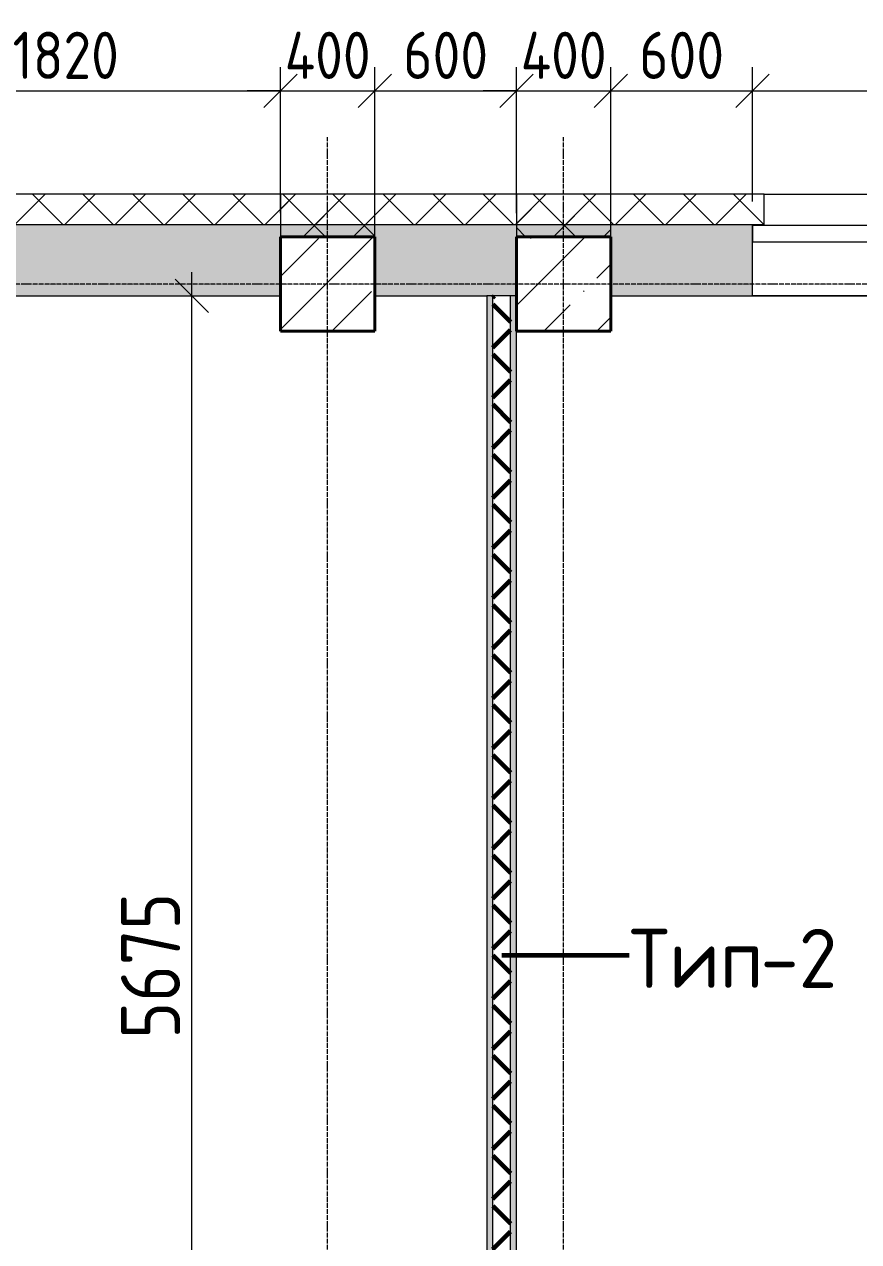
# Model space of a CAD drawing. Header units: millimetres. Extents: x -60946 to 138510, y -262288 to 24501.
# Drawn here: x 13524 to 17059, y -92600 to -87444 of the extents above; entities that cross this region are included whole.
import ezdxf

# ---------------------------------------------------------------- set-up
doc = ezdxf.new("R2010")
doc.units = ezdxf.units.MM
doc.linetypes.add('ADSK_Линия сетки', pattern=[25, 20, -2.5, 0, -2.5])
for name, color, linetype, lineweight in [('2)Тип-2', 3, 'Continuous', 60), ('_ Окна', 7, 'Continuous', 18), ('Несущие колонны', 7, 'Continuous', 18), ('Окна', 7, 'Continuous', 9), ('Оси', 7, 'Continuous', 9), ('Размеры', 7, 'Continuous', 9), ('Стены внутренние', 7, 'Continuous', 18), ('Стены наружные', 7, 'Continuous', 18), ('Стены штриховка', 7, 'Continuous', 9)]:
    doc.layers.add(name, color=color, linetype=linetype, lineweight=lineweight)
doc.styles.add('GOST Common_2', font='', dxfattribs={"width": 0.9, "height": 250})
doc.styles.add('GOST Common_3', font='', dxfattribs={"width": 0.9, "height": 200})
doc.styles.add('GOST Common_4', font='', dxfattribs={"height": 250})
doc.styles.get('GOST Common_2').set_extended_font_data('GOST Common')
doc.styles.get('GOST Common_3').set_extended_font_data('GOST Common')
doc.styles.get('GOST Common_4').set_extended_font_data('GOST Common')
doc.dimstyles.new('ADSK_Основной_2_0_1', dxfattribs={"dimscale": 304.8, "dimtxt": 201.142999, "dimasz": 0.463911, "dimexe": 0.328084, "dimexo": 0.328084, "dimgap": 0.164042, "dimtad": 1, "dimdec": 3, "dimrnd": 0.001, "dimdsep": 46, "dimtxsty": 'GOST Common_3', "dimblk1": 'OBLIQUE', "dimblk2": 'OBLIQUE', "dimsah": 1, "dimcen": 0.09, "dimdle": 0.328084, "dimazin": 2, "dimtfac": 1, "dimtdec": 4, "dimtix": 1, "dimtmove": 1, "dimatfit": 3, "dimfxl": 1, "dimtvp": 1, "dimtolj": 1, "dimtzin": 0, "dimlwd": 20, "dimlwe": 20, "dimarcsym": 2})
doc.dimstyles.new('ADSK_Основной_2_0_3', dxfattribs={"dimscale": 304.8, "dimtxt": 201.142999, "dimasz": 0.463911, "dimexe": 0.328084, "dimexo": 0.328084, "dimgap": 0.164042, "dimtad": 1, "dimdec": 3, "dimrnd": 0.001, "dimdsep": 46, "dimtxsty": 'GOST Common_2', "dimblk1": 'OBLIQUE', "dimblk2": 'OBLIQUE', "dimsah": 1, "dimcen": 0.09, "dimdle": 0.328084, "dimazin": 2, "dimtfac": 1, "dimtdec": 4, "dimtix": 1, "dimtmove": 0, "dimatfit": 3, "dimfxl": 1, "dimtvp": 1, "dimtolj": 1, "dimtzin": 0, "dimlwd": 20, "dimlwe": 20, "dimarcsym": 2})
pattern_1 = [(45, (9.36, -97949.04), (-224.5064, 224.5064), []), (45, (233.87, -97949.04), (-224.5064, 224.5064), [396.875, -79.375, 3.353, -76.022])]
pattern_2 = [(45, (9.36, -97949.04), (-106.066, 106.066), []), (135, (9.36, -97949.04), (-106.066, -106.066), [])]

# ---------------------------------------------------------------- blocks, each defined once
blk = doc.blocks.new('ADSK_КолоннаЖБ_Прямоугольная - 400x400 мм-1807143-Кладочный план 2-го этаж')
at = {"layer": 'Несущие колонны', "lineweight": 40}
for p, q in [((-200, 200), (200, 200)), ((-200, -200), (-200, 200)), ((200, 200), (200, -200)), ((200, -200), (-200, -200))]:
    blk.add_line(p, q, dxfattribs=at)
blk = doc.blocks.new('ОКНО L03 _2СТ_RS - ОК-5_1600х2000h-3556615-Кладочный план 2-го этаж')
at = {"layer": '_ Окна'}
for p, q in [((-838.1, 149), (761.9, 149)), ((-838.1, 149), (-838.1, 79)), ((-838.1, 149), (-833.1, 149)), ((-818.1, 149), (-38.1, 149)), ((-38.1, 149), (741.9, 149)), ((761.9, 149), (756.9, 149)), ((761.9, 149), (761.9, 79)), ((-838.1, 79), (761.9, 79)), ((-838.1, 79), (-803.1, 79)), ((-818.1, 79), (-38.1, 79)), ((-38.1, 79), (741.9, 79)), ((761.9, 79), (726.9, 79))]:
    blk.add_line(p, q, dxfattribs=at)
at = {"layer": 'Окна'}
blk.add_line((-888.1, -150), (811.9, -150), dxfattribs=at)
blk = doc.blocks.new('_Oblique')
at = {"color": 0, "linetype": 'ByBlock', "lineweight": -2}
blk.add_line((-0.5, -0.5), (0.5, 0.5), dxfattribs=at)
blk = doc.blocks.new('*D4562')
at = {"layer": 'Defpoints', "color": 0, "transparency": 16777216}
for p in [(12789.4, -87625.6), (14609.4, -87725.6), (14609.4, -88344.1)]:
    blk.add_point(p, dxfattribs=at)
at = {"layer": 'Размеры', "color": 0, "lineweight": 20, "transparency": 16777216}
for p, q in [((14609.4, -88244.1), (14609.4, -87625.6)), ((12689.4, -87725.6), (14709.4, -87725.6)), ((12789.4, -87725.6), (12789.4, -87825.6))]:
    blk.add_line(p, q, dxfattribs=at)
at = {"layer": 'Размеры', "color": 0, "lineweight": 20, "transparency": 16777216, "xscale": 141.4, "yscale": 141.4, "zscale": 141.4, "rotation": 180}
blk.add_blockref('_Oblique', (12789.4, -87725.6), dxfattribs=at)
at = {"layer": 'Размеры', "color": 0, "lineweight": 20, "transparency": 16777216, "xscale": 141.4, "yscale": 141.4, "zscale": 141.4}
blk.add_blockref('_Oblique', (14609.4, -87725.6), dxfattribs=at)
at = {"layer": 'Размеры', "color": 0, "lineweight": 9, "transparency": 16777216, "insert": (13699.4, -87575.6), "char_height": 200, "width": 560.473, "attachment_point": 5, "style": 'GOST Common_3'}
blk.add_mtext('\\A1;1820', dxfattribs=at)
blk = doc.blocks.new('*D4563')
at = {"layer": 'Defpoints', "color": 0, "transparency": 16777216}
for p in [(15009.4, -87725.6), (14609.4, -88344.1), (15009.4, -88344.1)]:
    blk.add_point(p, dxfattribs=at)
at = {"layer": 'Размеры', "color": 0, "lineweight": 20, "transparency": 16777216}
for p, q in [((14609.4, -88244.1), (14609.4, -87625.6)), ((15009.4, -88244.1), (15009.4, -87625.6)), ((14609.4, -87725.6), (14468, -87725.6)), ((14609.4, -87725.6), (15009.4, -87725.6)), ((15009.4, -87725.6), (15150.8, -87725.6))]:
    blk.add_line(p, q, dxfattribs=at)
at = {"layer": 'Размеры', "color": 0, "lineweight": 20, "transparency": 16777216, "xscale": 141.4, "yscale": 141.4, "zscale": 141.4}
blk.add_blockref('_Oblique', (14609.4, -87725.6), dxfattribs=at)
at = {"layer": 'Размеры', "color": 0, "lineweight": 20, "transparency": 16777216, "xscale": 141.4, "yscale": 141.4, "zscale": 141.4, "rotation": 180}
blk.add_blockref('_Oblique', (15009.4, -87725.6), dxfattribs=at)
at = {"layer": 'Размеры', "color": 0, "lineweight": 9, "transparency": 16777216, "insert": (14809.4, -87575.6), "char_height": 200, "width": 474.561, "attachment_point": 5, "style": 'GOST Common_3'}
blk.add_mtext('\\A1;400', dxfattribs=at)
blk = doc.blocks.new('*D4564')
at = {"layer": 'Defpoints', "color": 0, "transparency": 16777216}
for p in [(15609.4, -87725.6), (15009.4, -88344.1), (15609.4, -88344.1)]:
    blk.add_point(p, dxfattribs=at)
at = {"layer": 'Размеры', "color": 0, "lineweight": 20, "transparency": 16777216}
for p, q in [((15009.4, -88244.1), (15009.4, -87625.6)), ((15609.4, -88244.1), (15609.4, -87625.6)), ((14909.4, -87725.6), (15709.4, -87725.6))]:
    blk.add_line(p, q, dxfattribs=at)
at = {"layer": 'Размеры', "color": 0, "lineweight": 20, "transparency": 16777216, "xscale": 141.4, "yscale": 141.4, "zscale": 141.4, "rotation": 180}
blk.add_blockref('_Oblique', (15009.4, -87725.6), dxfattribs=at)
at = {"layer": 'Размеры', "color": 0, "lineweight": 20, "transparency": 16777216, "xscale": 141.4, "yscale": 141.4, "zscale": 141.4}
blk.add_blockref('_Oblique', (15609.4, -87725.6), dxfattribs=at)
at = {"layer": 'Размеры', "color": 0, "lineweight": 9, "transparency": 16777216, "insert": (15309.4, -87575.6), "char_height": 200, "width": 454.106, "attachment_point": 5, "style": 'GOST Common_3'}
blk.add_mtext('\\A1;600', dxfattribs=at)
blk = doc.blocks.new('*D4565')
at = {"layer": 'Defpoints', "color": 0, "transparency": 16777216}
for p in [(16009.4, -87725.6), (15609.4, -88344.1), (16009.4, -88344.1)]:
    blk.add_point(p, dxfattribs=at)
at = {"layer": 'Размеры', "color": 0, "lineweight": 20, "transparency": 16777216}
for p, q in [((15609.4, -88244.1), (15609.4, -87625.6)), ((16009.4, -88244.1), (16009.4, -87625.6)), ((15609.4, -87725.6), (15468, -87725.6)), ((15609.4, -87725.6), (16009.4, -87725.6)), ((16009.4, -87725.6), (16150.8, -87725.6))]:
    blk.add_line(p, q, dxfattribs=at)
at = {"layer": 'Размеры', "color": 0, "lineweight": 20, "transparency": 16777216, "xscale": 141.4, "yscale": 141.4, "zscale": 141.4}
blk.add_blockref('_Oblique', (15609.4, -87725.6), dxfattribs=at)
at = {"layer": 'Размеры', "color": 0, "lineweight": 20, "transparency": 16777216, "xscale": 141.4, "yscale": 141.4, "zscale": 141.4, "rotation": 180}
blk.add_blockref('_Oblique', (16009.4, -87725.6), dxfattribs=at)
at = {"layer": 'Размеры', "color": 0, "lineweight": 9, "transparency": 16777216, "insert": (15809.4, -87575.6), "char_height": 200, "width": 474.561, "attachment_point": 5, "style": 'GOST Common_3'}
blk.add_mtext('\\A1;400', dxfattribs=at)
blk = doc.blocks.new('*D4566')
at = {"layer": 'Defpoints', "color": 0, "transparency": 16777216}
for p in [(16609.4, -87725.6), (16609.4, -88295.1), (16009.4, -88344.1)]:
    blk.add_point(p, dxfattribs=at)
at = {"layer": 'Размеры', "color": 0, "lineweight": 20, "transparency": 16777216}
for p, q in [((16009.4, -88244.1), (16009.4, -87625.6)), ((16609.4, -88195.1), (16609.4, -87625.6)), ((15909.4, -87725.6), (16709.4, -87725.6))]:
    blk.add_line(p, q, dxfattribs=at)
at = {"layer": 'Размеры', "color": 0, "lineweight": 20, "transparency": 16777216, "xscale": 141.4, "yscale": 141.4, "zscale": 141.4, "rotation": 180}
blk.add_blockref('_Oblique', (16009.4, -87725.6), dxfattribs=at)
at = {"layer": 'Размеры', "color": 0, "lineweight": 20, "transparency": 16777216, "xscale": 141.4, "yscale": 141.4, "zscale": 141.4}
blk.add_blockref('_Oblique', (16609.4, -87725.6), dxfattribs=at)
at = {"layer": 'Размеры', "color": 0, "lineweight": 9, "transparency": 16777216, "insert": (16309.4, -87575.6), "char_height": 200, "width": 454.106, "attachment_point": 5, "style": 'GOST Common_3'}
blk.add_mtext('\\A1;600', dxfattribs=at)
blk = doc.blocks.new('*D4567')
at = {"layer": 'Defpoints', "color": 0, "transparency": 16777216}
for p in [(18209.4, -87725.6), (16609.4, -88295.1), (18209.4, -88295.1)]:
    blk.add_point(p, dxfattribs=at)
at = {"layer": 'Размеры', "color": 0, "lineweight": 20, "transparency": 16777216}
for p, q in [((16609.4, -88195.1), (16609.4, -87625.6)), ((18209.4, -88195.1), (18209.4, -87625.6)), ((16509.4, -87725.6), (18309.4, -87725.6))]:
    blk.add_line(p, q, dxfattribs=at)
at = {"layer": 'Размеры', "color": 0, "lineweight": 20, "transparency": 16777216, "xscale": 141.4, "yscale": 141.4, "zscale": 141.4, "rotation": 180}
blk.add_blockref('_Oblique', (16609.4, -87725.6), dxfattribs=at)
at = {"layer": 'Размеры', "color": 0, "lineweight": 20, "transparency": 16777216, "xscale": 141.4, "yscale": 141.4, "zscale": 141.4}
blk.add_blockref('_Oblique', (18209.4, -87725.6), dxfattribs=at)
at = {"layer": 'Размеры', "color": 0, "lineweight": 9, "transparency": 16777216, "insert": (17409.4, -87575.6), "char_height": 200, "width": 560.473, "attachment_point": 5, "style": 'GOST Common_3'}
blk.add_mtext('\\A1;1600', dxfattribs=at)
blk = doc.blocks.new('*D4965')
at = {"layer": 'Defpoints', "color": 0, "transparency": 16777216}
for p in [(14133.7, -88594.1), (14233.7, -88594.1), (14584.4, -94269.1)]:
    blk.add_point(p, dxfattribs=at)
at = {"layer": 'Размеры', "color": 0, "lineweight": 20, "transparency": 16777216}
for p, q in [((14233.7, -94369.1), (14233.7, -88494.1)), ((14233.7, -88594.1), (14333.7, -88594.1)), ((14484.4, -94269.1), (14133.7, -94269.1))]:
    blk.add_line(p, q, dxfattribs=at)
at = {"layer": 'Размеры', "color": 0, "lineweight": 20, "transparency": 16777216, "xscale": 141.4, "yscale": 141.4, "zscale": 141.4}
for p, rotation in [((14233.7, -88594.1), 90), ((14233.7, -94269.1), 270)]:
    blk.add_blockref('_Oblique', p, dxfattribs=dict(at, rotation=rotation))
at = {"layer": 'Размеры', "color": 0, "lineweight": 9, "transparency": 16777216, "insert": (14058.7, -91431.6), "char_height": 250, "width": 605.475, "attachment_point": 5, "rotation": 90, "style": 'GOST Common_2'}
blk.add_mtext('\\A1;5675', dxfattribs=at)

msp = doc.modelspace()

# ---------------------------------------------------------------- hatches: boundary and pattern name
at = {"layer": '2)Тип-2'}
for points in [[(15509.3615, -94294.0666), (15509.3615, -88594.0666), (15484.3615, -88594.0666), (15484.3615, -94294.0666)], [(15584.3615, -94294.0666), (15609.3615, -94294.0666), (15609.3615, -88594.0666), (15584.3615, -88594.0666), (15584.3615, -94269.0666)]]:
    msp.add_hatch(color=256, dxfattribs=at).paths.add_polyline_path(points)
h = msp.add_hatch(dxfattribs=at)
h.set_pattern_fill('FP_4', color=256, style=0, pattern_type=2)
h.set_pattern_definition(pattern_2)
h.paths.add_polyline_path([(15584.3615, -94294.0666), (15584.3615, -88594.0666), (15509.3615, -88594.0666), (15509.3615, -94294.0666)])
at = {"layer": 'Несущие колонны', "lineweight": 9}
h = msp.add_hatch(dxfattribs=at)
h.set_pattern_fill('FP_1', color=256, style=0, pattern_type=2)
h.set_pattern_definition(pattern_1)
h.paths.add_polyline_path([(15009.3615, -88744.0666), (15009.3615, -88344.0666), (14609.3615, -88344.0666), (14609.3615, -88744.0666)])
h = msp.add_hatch(dxfattribs=at)
h.set_pattern_fill('FP_1', color=256, style=0, pattern_type=2)
h.set_pattern_definition(pattern_1)
h.paths.add_polyline_path([(15609.3615, -88744.0666), (16009.3615, -88744.0666), (16009.3615, -88344.0666), (15609.3615, -88344.0666), (15609.3615, -88594.0666)])
at = {"layer": 'Стены внутренние', "lineweight": 9}
h = msp.add_hatch(dxfattribs=at)
h.set_pattern_fill('FP_2', color=256, style=0, pattern_type=2)
h.set_pattern_definition([(45, (9.36, -97949.04), (84.18955, 308.69595), [396.875, -79.375, 3.353, -76.022])])
h.paths.add_polyline_path([(41848.5876, -88594.0666), (42009.3615, -88594.0666), (42009.3615, -88294.0666), (40009.3615, -88294.0666), (40009.3615, -88344.0666), (39609.3615, -88344.0666), (39609.3615, -88294.0666), (39009.3615, -88295.0666), (39009.3615, -88594.0666), (41809.3615, -88594.0666)])
h.paths.add_polyline_path([(21509.3615, -88594.0666), (22609.3615, -88594.0666), (22609.3615, -88295.0666), (21009.3615, -88295.0666), (21009.3615, -88594.0666), (21484.3615, -88594.0666)])
h.paths.add_polyline_path([(30266.1372, -88594.0666), (31409.3615, -88594.0666), (31409.3615, -88295.0666), (30209.3615, -88295.0666), (30209.3615, -88594.0666)])
h.paths.add_polyline_path([(33161.7498, -88594.0666), (34609.3615, -88594.0666), (34609.3615, -88295.0666), (33009.3615, -88295.0666), (33009.3615, -88594.0666)])
h.paths.add_polyline_path([(37059.3615, -88594.0666), (37409.3615, -88594.0666), (37409.3615, -88295.0666), (36209.3615, -88295.0666), (36209.3615, -88594.0666), (37034.3615, -88594.0666)])
h.paths.add_polyline_path([(27609.3615, -88594.0666), (27609.3615, -88294.0666), (27009.3615, -88295.0666), (27009.3615, -88594.0666), (27370.5247, -88594.0666)])
h.paths.add_polyline_path([(28009.3615, -88594.0666), (28609.3615, -88594.0666), (28609.3615, -88295.0666), (27994.7859, -88294.0666), (27994.7859, -88344.0666), (28009.3615, -88344.0666)])
h.paths.add_polyline_path([(24659.3615, -88594.0666), (25409.3615, -88594.0666), (25409.3615, -88295.0666), (24209.3615, -88295.0666), (24209.3615, -88594.0666), (24474.9121, -88594.0666)])
h.paths.add_polyline_path([(12892.4618, -88594.0666), (14609.3615, -88594.0666), (14609.3615, -88344.0666), (15009.3615, -88344.0666), (15009.3615, -88594.0666), (15609.3615, -88594.0666), (15609.3615, -88344.0666), (16009.3615, -88344.0666), (16009.3615, -88594.0666), (16609.3615, -88594.0666), (16609.3615, -88295.0666), (12609.3615, -88294.0666), (12609.3615, -88594.0666)])
h.paths.add_polyline_path([(19409.3615, -88594.0666), (19409.3615, -88295.0666), (18209.3615, -88295.0666), (18209.3615, -88594.0666), (18684.3615, -88594.0666)])
at = {"layer": 'Стены наружные', "lineweight": 9}
h = msp.add_hatch(dxfattribs=at)
h.set_pattern_fill('FP_4', color=256, style=0, pattern_type=2)
h.set_pattern_definition(pattern_2)
h.paths.add_polyline_path([(41829.3615, -88294.0666), (41829.3615, -88164.0666), (40009.3615, -88164.0666), (40009.3615, -88294.0666), (40400.7813, -88294.0666)])
h.paths.add_polyline_path([(31459.3615, -88294.0666), (31459.3615, -88164.0666), (30159.3615, -88164.0666), (30159.3615, -88294.0666), (30266.1372, -88294.0666)])
h.paths.add_polyline_path([(37459.3615, -88294.0666), (37459.3615, -88164.0666), (36159.3615, -88164.0666), (36159.3615, -88294.0666)])
h.paths.add_polyline_path([(34659.3615, -88294.0666), (34659.3615, -88164.0666), (32959.3615, -88164.0666), (32959.3615, -88294.0666), (33161.7498, -88294.0666)])
h.paths.add_polyline_path([(39609.3615, -88294.0666), (39609.3615, -88164.0666), (38959.3615, -88164.0666), (38959.3615, -88294.0666)])
h.paths.add_polyline_path([(27609.3615, -88294.0666), (27609.3615, -88164.0666), (26959.3615, -88164.0666), (26959.3615, -88294.0666), (27370.5247, -88294.0666)])
h.paths.add_polyline_path([(24159.3615, -88294.0666), (25459.3615, -88294.0666), (25459.3615, -88164.0666), (24159.3615, -88164.0666)])
h.paths.add_polyline_path([(21579.2995, -88294.0666), (22659.3615, -88294.0666), (22659.3615, -88164.0666), (20959.3615, -88164.0666), (20959.3615, -88294.0666)])
h.paths.add_polyline_path([(27994.7859, -88294.0666), (28659.3615, -88294.0666), (28659.3615, -88164.0666), (27994.7859, -88164.0666)])
h.paths.add_polyline_path([(19459.3615, -88294.0666), (19459.3615, -88164.0666), (18159.3615, -88164.0666), (18159.3615, -88294.0666), (18683.6869, -88294.0666)])
h.paths.add_polyline_path([(15788.0744, -88294.0666), (16659.3615, -88294.0666), (16659.3615, -88164.0666), (12789.3615, -88164.0666), (12789.3615, -88294.0666), (12892.4618, -88294.0666)])
h = msp.add_hatch(dxfattribs=at)
h.set_pattern_fill('FP_4', color=256, style=0, pattern_type=2)
h.set_pattern_definition(pattern_2)
h.paths.add_polyline_path([(15009.3615, -88344.0666), (15009.3615, -88164.0666), (14609.3615, -88164.0666), (14609.3615, -88344.0666)])
h = msp.add_hatch(dxfattribs=at)
h.set_pattern_fill('FP_4', color=256, style=0, pattern_type=2)
h.set_pattern_definition(pattern_2)
h.paths.add_polyline_path([(16009.3615, -88344.0666), (16009.3615, -88164.0666), (15609.3615, -88164.0666), (15609.3615, -88344.0666), (15788.0744, -88344.0666)])

# ---------------------------------------------------------------- linework, layer by layer
at = {"layer": '2)Тип-2'}
msp.add_line((15546.8615, -91386.032), (16087.5189, -91386.032), dxfattribs=at)
at = {"layer": 'Несущие колонны', "lineweight": 9}
for p, q in [((15009.3615, -88344.0666), (14609.3615, -88344.0666)), ((14609.3615, -88344.0666), (14609.3615, -88594.0666)), ((15009.3615, -88594.0666), (15009.3615, -88344.0666)), ((16009.3615, -88344.0666), (15609.3615, -88344.0666)), ((15609.3615, -88344.0666), (15609.3615, -88594.0666)), ((16009.3615, -88594.0666), (16009.3615, -88344.0666)), ((14609.3615, -88594.0666), (14609.3615, -88744.0666)), ((15009.3615, -88744.0666), (15009.3615, -88594.0666)), ((15609.3615, -88594.0666), (15609.3615, -88744.0666)), ((16009.3615, -88744.0666), (16009.3615, -88594.0666)), ((14609.3615, -88744.0666), (15009.3615, -88744.0666)), ((15609.3615, -88744.0666), (16009.3615, -88744.0666))]:
    msp.add_line(p, q, dxfattribs=at)
at = {"layer": 'Оси', "linetype": 'ADSK_Линия сетки', "lineweight": 5}
for p, q in [((14809.3615, -108922.9178), (14809.3615, -87921.5904)), ((15809.3615, -108922.9178), (15809.3615, -87921.5904)), ((62525.08, -88544.0666), (-25230.7352, -88544.0666))]:
    msp.add_line(p, q, dxfattribs=at)
at = {"layer": 'Стены внутренние', "lineweight": 5}
for p, q in [((16609.3615, -88594.0666), (16609.3615, -88295.0666)), ((16609.3615, -88295.0666), (16659.3615, -88295.0666)), ((16659.3615, -88295.0666), (16659.3615, -88294.0666)), ((14609.3615, -88594.0666), (14609.3615, -88344.0666)), ((14609.3615, -88344.0666), (15009.3615, -88344.0666)), ((15009.3615, -88344.0666), (15009.3615, -88594.0666)), ((15609.3615, -88594.0666), (15609.3615, -88344.0666)), ((15609.3615, -88344.0666), (16009.3615, -88344.0666)), ((16009.3615, -88344.0666), (16009.3615, -88594.0666)), ((12609.3615, -88594.0666), (14609.3615, -88594.0666)), ((15009.3615, -88594.0666), (15484.3615, -88594.0666)), ((15484.3615, -88594.0666), (15484.3615, -94269.0666)), ((15609.3615, -94269.0666), (15609.3615, -88594.0666)), ((16009.3615, -88594.0666), (16609.3615, -88594.0666)), ((18209.3615, -88594.0666), (16609.3615, -88594.0666))]:
    msp.add_line(p, q, dxfattribs=at)
at = {"layer": 'Стены наружные', "lineweight": 9}
for p, q in [((16659.3615, -88164.0666), (12609.3615, -88164.0666)), ((14609.3615, -88164.0666), (14609.3615, -88344.0666)), ((15009.3615, -88344.0666), (15009.3615, -88164.0666)), ((15609.3615, -88164.0666), (15609.3615, -88344.0666)), ((16009.3615, -88344.0666), (16009.3615, -88164.0666)), ((16659.3615, -88294.0666), (16659.3615, -88164.0666)), ((16659.3615, -88164.0666), (18159.3615, -88164.0666)), ((14609.3615, -88344.0666), (15009.3615, -88344.0666)), ((15609.3615, -88344.0666), (16009.3615, -88344.0666))]:
    msp.add_line(p, q, dxfattribs=at)
at = {"layer": 'Стены штриховка', "lineweight": 9}
for p, q in [((16659.3615, -88294.0666), (12789.3615, -88294.0666)), ((15609.3615, -88594.0666), (15484.3615, -88594.0666)), ((15509.3615, -94294.0666), (15509.3615, -88594.0666)), ((15584.3615, -94294.0666), (15584.3615, -88594.0666))]:
    msp.add_line(p, q, dxfattribs=at)

# ---------------------------------------------------------------- block references
at = {"layer": 'Несущие колонны', "lineweight": 40, "rotation": 89.9999999999999}
for p in [(14809.3615, -88544.0666), (15809.3615, -88544.0666)]:
    msp.add_blockref('ADSK_КолоннаЖБ_Прямоугольная - 400x400 мм-1807143-Кладочный план 2-го этаж', p, dxfattribs=at)
at = {"layer": 'Окна'}
msp.add_blockref('ОКНО L03 _2СТ_RS - ОК-5_1600х2000h-3556615-Кладочный план 2-го этаж', (17447.4615, -88444.0666), dxfattribs=at)

# ---------------------------------------------------------------- texts
at = {"layer": '2)Тип-2', "color": 116, "lineweight": 9, "true_color": 0x008040, "char_height": 250, "attachment_point": 1, "style": 'GOST Common_4'}
for s, insert, width in [('Тип', (16087.5189, -91275.1049), 673.4175), ('-2', (16643.1439, -91275.1049), 432.91125)]:
    msp.add_mtext(s, dxfattribs=dict(at, insert=insert, width=width))

# ---------------------------------------------------------------- dimensions: what is measured, and where the dimension line sits
at = {"layer": 'Размеры', "lineweight": 9}
for base, p1, p2, override, picture, middle in [((14609.3615, -87725.5648), (12789.3615, -87625.5799), (14609.3615, -88344.0666), {"dimpost": '<>', "dimfxl": 1956.686748}, '*D4562', (13699.3615, -87575.5648)), ((15009.3615, -87725.5648), (14609.3615, -88344.0666), (15009.3615, -88344.0666), {"dimpost": '<>', "dimfxl": 400}, '*D4563', (14809.3615, -87575.5648)), ((15609.3615, -87725.5648), (15009.3615, -88344.0666), (15609.3615, -88344.0666), {"dimpost": '<>', "dimfxl": 600}, '*D4564', (15309.3615, -87575.5648)), ((16009.3615, -87725.5648), (15609.3615, -88344.0666), (16009.3615, -88344.0666), {"dimpost": '<>', "dimfxl": 400}, '*D4565', (15809.3615, -87575.5648)), ((16609.3615, -87725.5648), (16009.3615, -88344.0666), (16609.3615, -88295.0666), {"dimpost": '<>', "dimfxl": 601.997508}, '*D4566', (16309.3615, -87575.5648)), ((18209.3615, -87725.5648), (16609.3615, -88295.0666), (18209.3615, -88295.0666), {"dimpost": '<>', "dimfxl": 1600}, '*D4567', (17409.3615, -87575.5648))]:
    dim = msp.add_linear_dim(base=base, p1=p1, p2=p2, dimstyle='ADSK_Основной_2_0_1', override=override, dxfattribs=at)
    dim.commit()
    dim.dimension.update_dxf_attribs({"geometry": picture, "text_midpoint": middle})
dim = msp.add_linear_dim(base=(14233.6795, -88594.0666), p1=(14584.3615, -94269.0666), p2=(14133.6946, -88594.0666), angle=90, dimstyle='ADSK_Основной_2_0_3', override={"dimpost": '<>', "dimfxl": 5692.866207}, dxfattribs=at)
dim.commit()
dim.dimension.update_dxf_attribs({"geometry": '*D4965', "text_midpoint": (14058.6795, -91431.5666)})

doc.saveas('drawing.dxf')
